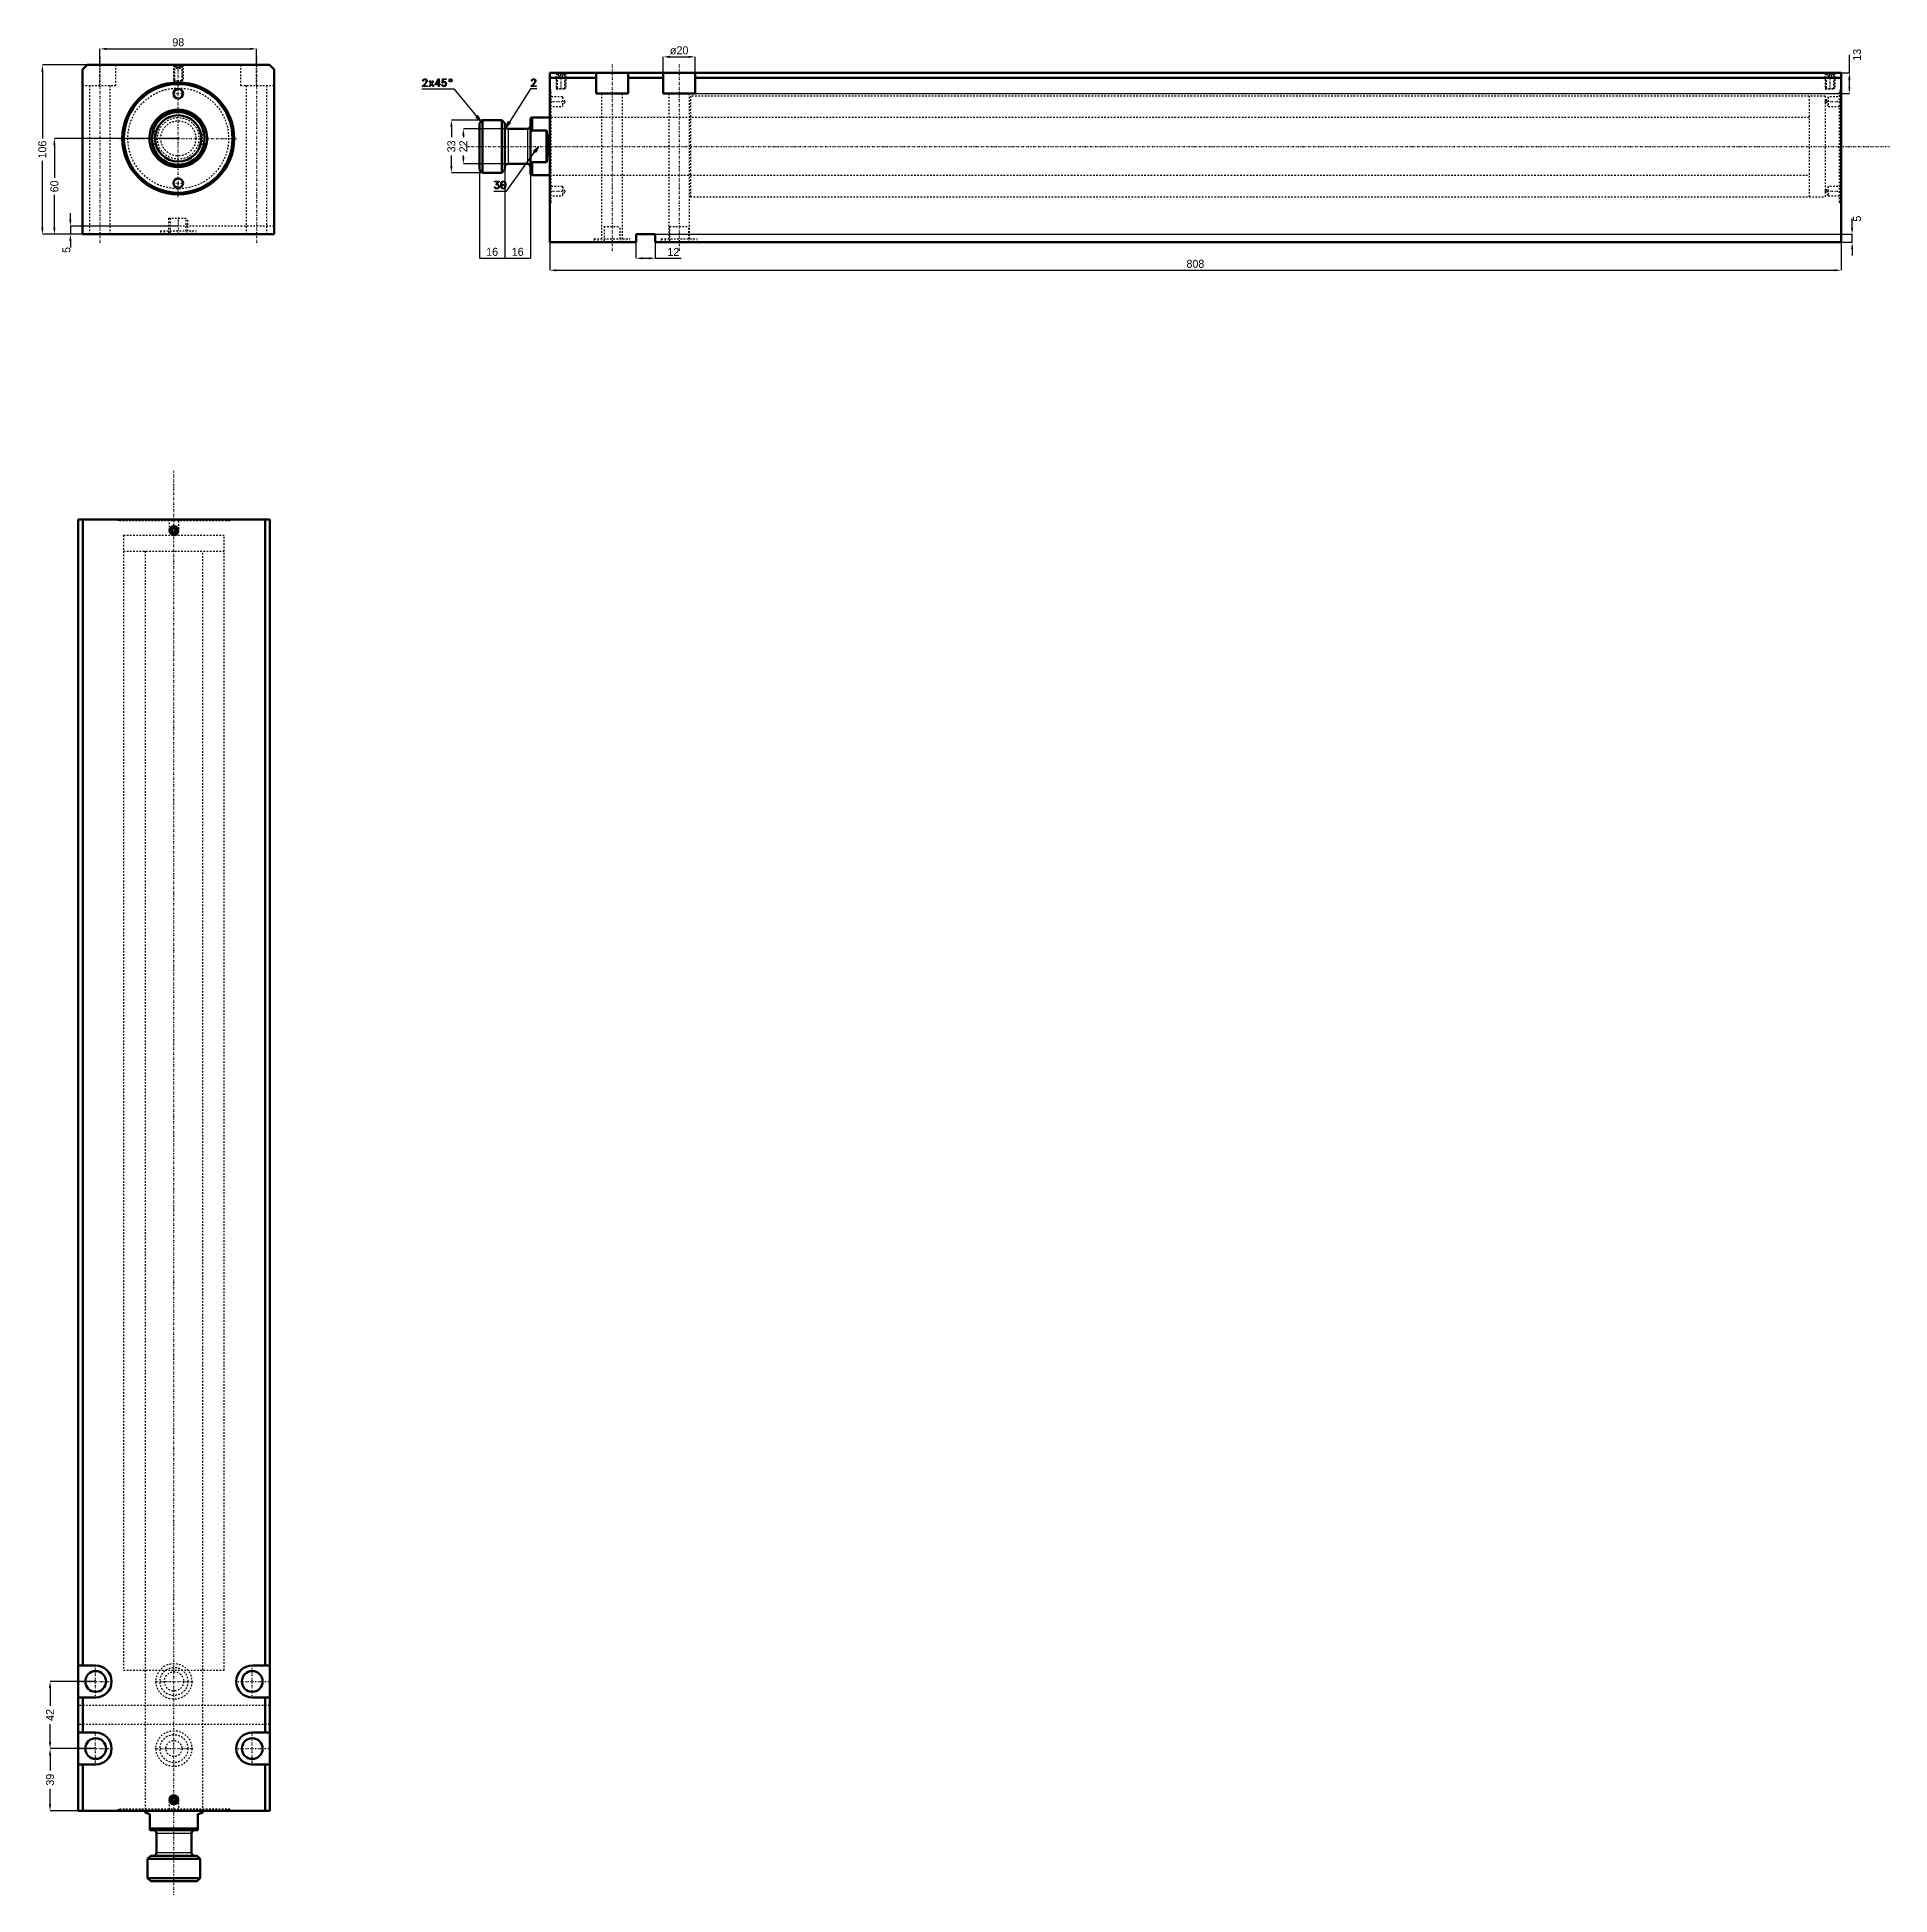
# Model space of a CAD drawing. Header units: millimetres. Extents: x -88 to 1071, y -1099 to 63.
import ezdxf

# ---------------------------------------------------------------- set-up
doc = ezdxf.new("R2010")
doc.units = ezdxf.units.MM
doc.linetypes.add('Center', pattern=[1.5, 0.45, -0.5, 0.05, -0.5])
doc.linetypes.add('Dashed', pattern=[2, 1, -1])
for name, color, linetype, lineweight in [('2d ConnectionPoints', 7, 'Continuous', 50), ('AM_0', 7, 'Continuous', 50), ('AM_4', 3, 'Continuous', 25), ('AM_5', 3, 'Continuous', 25), ('AM_7', 7, 'Center', 25), ('AM_9', 6, 'Dashed', 25)]:
    doc.layers.add(name, color=color, linetype=linetype, lineweight=lineweight)
doc.dimstyles.new('ISO-25', dxfattribs={"dimtxt": 2.5, "dimasz": 2.5, "dimexe": 1.25, "dimexo": 0.625, "dimtad": 1, "dimtxsty": 'Standard', "dimcen": 2.5, "dimadec": 0, "dimazin": 0, "dimtfac": 1, "dimtmove": 0, "dimatfit": 3, "dimfxl": 0, "dimarcsym": 0})

# ---------------------------------------------------------------- blocks, each defined once
blk = doc.blocks.new('1_JECX_MF_TLA_63_700_0_rod__0_in_JECX_MF_160_TLA_63_700_0__0')
at = {"layer": 'AM_0'}
for p, q in [((-15, 6.9), (-15, 9.9)), ((15, 9.9), (15, 6.9)), ((-15, -9.9), (-15, -6.9)), ((15, -6.9), (15, -9.9))]:
    blk.add_line(p, q, dxfattribs=at)
for points in [[(-15, 9.9), (-15.8, 8.6), (-16.5, 7.2), (-17.1, 5.7), (-17.5, 4.2), (-17.8, 2.7), (-18, 1.1), (-18, -0.5), (-17.9, -2), (-17.6, -3.6), (-17.3, -5.1), (-16.8, -6.6), (-16.1, -8), (-15.4, -9.4), (-15, -9.9)], [(15, -9.9), (15.8, -8.6), (16.5, -7.2), (17.1, -5.7), (17.5, -4.2), (17.8, -2.7), (18, -1.1), (18, 0.5), (17.9, 2), (17.6, 3.6), (17.3, 5.1), (16.8, 6.6), (16.1, 8), (15.4, 9.4), (15, 9.9)]]:
    blk.add_lwpolyline(points, dxfattribs=at)
for radius in [16.5, 14.5]:
    blk.add_circle((0, 0), radius, dxfattribs=at)
for radius, start, end in [(18, 33.5573, 146.4427), (17.5, 31.0027, 148.9973), (17.5, 211.0027, 328.9973), (18, 213.5573, 326.4427)]:
    blk.add_arc((0, 0), radius, start, end, dxfattribs=at)
at = {"layer": 'AM_9'}
for p, q in [((-15, 6.9), (-15, -6.9)), ((15, 6.9), (15, -6.9))]:
    blk.add_line(p, q, dxfattribs=at)
for radius in [13, 11]:
    blk.add_circle((0, 0), radius, dxfattribs=at)
blk = doc.blocks.new('2_JECX_MF_EXLA_63_700_0_body__0_in_JECX_MF_160_TLA_63_700_0__0')
at = {"layer": 'AM_0'}
for p, q in [((-57, 46), (-60, 43)), ((-60, 43), (-60, -60)), ((57, 46), (-57, 46)), ((60, 43), (57, 46)), ((60, -60), (60, 43)), ((-60, -60), (60, -60))]:
    blk.add_line(p, q, dxfattribs=at)
for centre, radius in [((0, 0), 35), ((0, 0), 34), ((0, 28), 3), ((0, -28), 3)]:
    blk.add_circle(centre, radius, dxfattribs=at)
at = {"layer": 'AM_5', "linetype": 'Dashed'}
for p, q in [((-3, 46), (-3, 36)), ((3, 46), (3, 36))]:
    blk.add_line(p, q, dxfattribs=at)
at = {"layer": 'AM_7'}
for p, q in [((-49, 51.3), (-49, -65.3)), ((0, -36.8), (0, 46.5)), ((49, 51.3), (49, -65.3)), ((-3.1, 28), (3.1, 28)), ((-36.8, 0), (36.8, 0)), ((-3.1, -28), (3.1, -28)), ((0, -49.5), (0, -60.5))]:
    blk.add_line(p, q, dxfattribs=at)
at = {"layer": 'AM_9'}
for p, q in [((-49, 33), (-49, 46)), ((-39, 33), (-39, 46)), ((-3, 46), (-2.7, 45.7)), ((-2.7, 36.3), (-3, 36)), ((-3, 36), (3, 36)), ((-2.7, 45.7), (-2.7, 36.3)), ((-2.7, 45.7), (2.7, 45.7)), ((-2.7, 36.3), (2.7, 36.3)), ((-1.9, 46), (-2.4, 45.5)), ((-2.4, 45.5), (2.4, 45.5)), ((-2.4, 45.5), (-2.4, 36)), ((-1.4, 44), (-1.4, 46)), ((-1.4, 44), (1.4, 44)), ((-0.7, 44), (-0.7, 46)), ((0.7, 44), (0.7, 46)), ((1.4, 44), (1.4, 46)), ((2.4, 45.5), (1.9, 46)), ((2.4, 36), (2.4, 45.5)), ((2.7, 45.7), (3, 46)), ((2.7, 36.3), (2.7, 45.7)), ((3, 36), (2.7, 36.3)), ((39, 46), (39, 33)), ((49, 33), (49, 46)), ((-60, 33), (-39, 33)), ((-55.5, 33), (-55.5, -60)), ((-42.5, -60), (-42.5, 33)), ((39, 33), (60, 33)), ((42.5, 33), (42.5, -60)), ((55.5, -60), (55.5, 33)), ((60, -55), (-60, -55)), ((-11.2, -57.9), (11.2, -57.9)), ((-11.2, -57.9), (-11.2, -60)), ((-8.8, -57.9), (-8.8, -60)), ((-6, -50), (6, -50)), ((-6, -50), (-6, -60)), ((-5, -50), (-5, -60)), ((5, -60), (5, -50)), ((6, -60), (6, -50)), ((8.8, -60), (8.8, -57.9)), ((11.2, -60), (11.2, -57.9))]:
    blk.add_line(p, q, dxfattribs=at)
blk.add_circle((0, 0), 31.5, dxfattribs=at)
blk = doc.blocks.new('*D3')
at = {"layer": 'AM_5', "color": 0, "lineweight": -2}
for p, q in [((-49, 46), (-49, 56)), ((-44.8, 56), (44.8, 56)), ((49, 46), (49, 56))]:
    blk.add_line(p, q, dxfattribs=at)
at = {"layer": 'AM_5', "color": 0}
for points in [[(-44.8, 56.7), (-44.8, 55.3), (-49, 56)], [(44.8, 55.3), (44.8, 56.7), (49, 56)]]:
    blk.add_solid(points, dxfattribs=at)
at = {"layer": 'Defpoints', "color": 0}
for p in [(49, 56), (-49, 46), (49, 46)]:
    blk.add_point(p, dxfattribs=at)
at = {"layer": 'AM_5', "color": 0, "insert": (0, 60.1), "char_height": 5, "attachment_point": 5}
blk.add_mtext('98', dxfattribs=at)
blk = doc.blocks.new('*D4')
at = {"layer": 'AM_5', "color": 0, "lineweight": -2}
for p, q in [((-57, 46), (-85, 46)), ((-85, 41.8), (-85, 0)), ((-85, -55.8), (-85, -14)), ((-60, -60), (-85, -60))]:
    blk.add_line(p, q, dxfattribs=at)
at = {"layer": 'AM_5', "color": 0}
for points in [[(-84.3, 41.8), (-85.7, 41.8), (-85, 46)], [(-85.7, -55.8), (-84.3, -55.8), (-85, -60)]]:
    blk.add_solid(points, dxfattribs=at)
at = {"layer": 'Defpoints', "color": 0}
for p in [(-57, 46), (-85, -60), (-60, -60)]:
    blk.add_point(p, dxfattribs=at)
at = {"layer": 'AM_5', "color": 0, "insert": (-85, -7), "char_height": 5, "attachment_point": 5, "rotation": 90}
blk.add_mtext('106', dxfattribs=at)
blk = doc.blocks.new('*D5')
at = {"layer": 'AM_5', "color": 0, "lineweight": -2}
for p, q in [((0, 0), (-77.5, 0)), ((-77.5, -4.2), (-77.5, -24.7)), ((-77.5, -55.8), (-77.5, -35.3)), ((-60, -60), (-77.5, -60))]:
    blk.add_line(p, q, dxfattribs=at)
at = {"layer": 'AM_5', "color": 0}
for points in [[(-76.8, -4.2), (-78.2, -4.2), (-77.5, 0)], [(-78.2, -55.8), (-76.8, -55.8), (-77.5, -60)]]:
    blk.add_solid(points, dxfattribs=at)
at = {"layer": 'Defpoints', "color": 0}
for p in [(0, 0), (-77.5, -60), (-60, -60)]:
    blk.add_point(p, dxfattribs=at)
at = {"layer": 'AM_5', "color": 0, "insert": (-77.5, -30), "char_height": 5, "attachment_point": 5, "rotation": 90}
blk.add_mtext('60', dxfattribs=at)
blk = doc.blocks.new('*D6')
at = {"layer": 'AM_5', "color": 0, "lineweight": -2}
for p, q in [((-67.5, -50.8), (-67.5, -46.7)), ((0, -55), (-67.5, -55)), ((-67.5, -55), (-67.5, -60)), ((-60, -60), (-67.5, -60)), ((-67.5, -64.2), (-67.5, -68.3))]:
    blk.add_line(p, q, dxfattribs=at)
at = {"layer": 'AM_5', "color": 0}
for points in [[(-68.2, -50.8), (-66.8, -50.8), (-67.5, -55)], [(-66.8, -64.2), (-68.2, -64.2), (-67.5, -60)]]:
    blk.add_solid(points, dxfattribs=at)
at = {"layer": 'Defpoints', "color": 0}
for p in [(0, -55), (-67.5, -60), (-60, -60)]:
    blk.add_point(p, dxfattribs=at)
at = {"layer": 'AM_5', "color": 0, "insert": (-70, -69.8), "char_height": 5, "attachment_point": 5, "rotation": 90}
blk.add_mtext('5', dxfattribs=at)
blk = doc.blocks.new('1_JECX_MF_TLA_63_700_0_rod__0_in_JECX_MF_160_TLA_63_700_0__2')
at = {"layer": 'AM_0'}
for p, q in [((-42, 16.5), (-44, 14.5)), ((-44, 14.5), (-44, -14.5)), ((-30, 16.5), (-42, 16.5)), ((-42, 16.5), (-42, -16.5)), ((-28, 14.5), (-30, 16.5)), ((-30, 16.5), (-30, -16.5)), ((-28, 14.5), (-28, -14.5)), ((-11, 18), (-12, 17.5)), ((-12, 17.5), (-12, -17.5)), ((0, 18), (-11, 18)), ((-11, 18), (-11, 9.9)), ((-14, 11), (-26, 11)), ((-11, 9.9), (-12, 9)), ((-2, 9.9), (-11, 9.9)), ((-2, 9.9), (-2, -9.9)), ((-26, -11), (-14, -11)), ((-12, -9), (-11, -9.9)), ((-11, -9.9), (-2, -9.9)), ((-11, -9.9), (-11, -18)), ((-44, -14.5), (-42, -16.5)), ((-42, -16.5), (-30, -16.5)), ((-30, -16.5), (-28, -14.5)), ((-12, -17.5), (-11, -18)), ((-11, -18), (0, -18))]:
    blk.add_line(p, q, dxfattribs=at)
blk.add_lwpolyline([(-2, -9.9), (-1.7, -8.6), (-1.5, -7.2), (-1.3, -5.7), (-1.2, -4.2), (-1.1, -2.7), (-1, -1.1), (-1, 0.5), (-1.1, 2), (-1.1, 3.6), (-1.3, 5.1), (-1.4, 6.6), (-1.6, 8), (-1.9, 9.4), (-2, 9.9)], dxfattribs=at)
for centre, start, end in [((-26, 13), 180, 270), ((-14, 13), 270, 0), ((-26, -13), 90, 180), ((-14, -13), 360, 90)]:
    blk.add_arc(centre, 2, start, end, dxfattribs=at)
at = {"layer": 'AM_4'}
for p, q in [((-26, 11), (-26, -11)), ((-14, 11), (-14, -11))]:
    blk.add_line(p, q, dxfattribs=at)
at = {"layer": 'AM_7'}
blk.add_line((-52.5, 0), (838.5, 0), dxfattribs=at)
at = {"layer": 'AM_9'}
for p, q in [((798, 31.5), (788, 31.5)), ((788, 31.5), (788, -31.5)), ((798, 31.5), (798, -31.5)), ((788, 18), (0, 18)), ((0, -18), (788, -18)), ((788, -31.5), (798, -31.5))]:
    blk.add_line(p, q, dxfattribs=at)
blk = doc.blocks.new('2_JECX_MF_EXLA_63_700_0_body__0_in_JECX_MF_160_TLA_63_700_0__2')
at = {"layer": 'AM_0'}
for p, q in [((0, -60), (0, 46)), ((808, 46), (0, 46)), ((29, 43), (0, 43)), ((29, 46), (29, 33)), ((49, 33), (49, 46)), ((71, 43), (49, 43)), ((71, 46), (71, 33)), ((91, 33), (91, 46)), ((808, 43), (91, 43)), ((808, -60), (808, 46)), ((29, 33), (49, 33)), ((71, 33), (91, 33)), ((54, -55), (54, -60)), ((66, -55), (54, -55)), ((66, -60), (66, -55)), ((54, -60), (0, -60)), ((808, -60), (66, -60))]:
    blk.add_line(p, q, dxfattribs=at)
at = {"layer": 'AM_5', "linetype": 'Dashed'}
for p, q in [((4, 46), (4, 36)), ((10, 46), (10, 36)), ((798, 46), (798, 36)), ((804, 46), (804, 36))]:
    blk.add_line(p, q, dxfattribs=at)
at = {"layer": 'AM_7'}
for p, q in [((7, 46.5), (7, 35.5)), ((39, 51.3), (39, -65.3)), ((81, 51.3), (81, -65.3)), ((801, 46.5), (801, 35.5)), ((-0.5, 28), (10.2, 28)), ((797.8, 28), (808.5, 28)), ((-0.5, -28), (10.2, -28)), ((797.8, -28), (808.5, -28))]:
    blk.add_line(p, q, dxfattribs=at)
at = {"layer": 'AM_9'}
for p, q in [((1, 35), (0, 35)), ((1, -35), (1, 35)), ((4, 46), (4.3, 45.7)), ((4.3, 36.3), (4, 36)), ((4, 36), (10, 36)), ((4.3, 45.7), (4.3, 36.3)), ((4.3, 45.7), (9.7, 45.7)), ((4.3, 36.3), (9.7, 36.3)), ((5.1, 46), (4.6, 45.5)), ((4.6, 45.5), (4.6, 36)), ((4.6, 45.5), (9.4, 45.5)), ((5.8, 44), (5.8, 46)), ((5.8, 44), (8.2, 44)), ((7, 44), (7, 46)), ((8.2, 44), (8.2, 46)), ((9.4, 45.5), (8.9, 46)), ((9.4, 36), (9.4, 45.5)), ((9.7, 45.7), (10, 46)), ((9.7, 36.3), (9.7, 45.7)), ((10, 36), (9.7, 36.3)), ((798, 46), (798.3, 45.7)), ((798.3, 36.3), (798, 36)), ((798, 36), (804, 36)), ((798.3, 45.7), (798.3, 36.3)), ((798.3, 45.7), (803.7, 45.7)), ((798.3, 36.3), (803.7, 36.3)), ((799.1, 46), (798.6, 45.5)), ((798.6, 45.5), (798.6, 36)), ((798.6, 45.5), (803.4, 45.5)), ((799.8, 44), (799.8, 46)), ((799.8, 44), (802.2, 44)), ((801, 44), (801, 46)), ((802.2, 44), (802.2, 46)), ((803.4, 45.5), (802.9, 46)), ((803.4, 36), (803.4, 45.5)), ((803.7, 45.7), (804, 46)), ((803.7, 36.3), (803.7, 45.7)), ((804, 36), (803.7, 36.3)), ((807, -35), (807, 35)), ((808, 35), (807, 35)), ((1, 34), (0, 34)), ((8, 31), (0, 31)), ((0, 25), (8, 25)), ((9.7, 28), (8, 31)), ((8, 31), (8, 25)), ((8, 25), (9.7, 28)), ((32.5, 33), (32.5, -60)), ((45.5, -60), (45.5, 33)), ((74.5, 33), (74.5, -60)), ((87.5, -60), (87.5, 33)), ((798, 31.5), (88, 31.5)), ((88, 31.5), (88, -31.5)), ((798, 31.5), (798, -31.5)), ((800, 31), (798.3, 28)), ((798.3, 28), (800, 25)), ((808, 31), (800, 31)), ((800, 31), (800, 25)), ((800, 25), (808, 25)), ((808, 34), (807, 34)), ((88, 18), (0, 18)), ((0, -18), (88, -18)), ((8, -25), (0, -25)), ((0, -31), (8, -31)), ((0, -34), (1, -34)), ((9.7, -28), (8, -25)), ((8, -25), (8, -31)), ((8, -31), (9.7, -28)), ((88, -31.5), (798, -31.5)), ((800, -25), (798.3, -28)), ((798.3, -28), (800, -31)), ((808, -25), (800, -25)), ((800, -25), (800, -31)), ((800, -31), (808, -31)), ((807, -34), (808, -34)), ((0, -35), (1, -35)), ((807, -35), (808, -35)), ((27.8, -57.9), (50.2, -57.9)), ((27.8, -57.9), (27.8, -60)), ((30.2, -57.9), (30.2, -60)), ((34, -50), (44, -50)), ((34, -50), (34, -60)), ((44, -60), (44, -50)), ((47.8, -60), (47.8, -57.9)), ((50.2, -60), (50.2, -57.9)), ((69.8, -57.9), (92.2, -57.9)), ((69.8, -57.9), (69.8, -60)), ((72.2, -57.9), (72.2, -60)), ((75, -50), (87, -50)), ((75, -50), (75, -60)), ((87, -60), (87, -50)), ((89.8, -60), (89.8, -57.9)), ((92.2, -60), (92.2, -57.9))]:
    blk.add_line(p, q, dxfattribs=at)
blk = doc.blocks.new('*D26')
at = {"layer": 'AM_5', "color": 0, "lineweight": -2}
for p, q in [((303.4, 41), (303.4, 51)), ((307.6, 51), (319.3, 51)), ((323.4, 41), (323.4, 51))]:
    blk.add_line(p, q, dxfattribs=at)
at = {"layer": 'AM_5', "color": 0}
for points in [[(307.6, 51.7), (307.6, 50.3), (303.4, 51)], [(319.3, 51.7), (319.3, 50.3), (323.4, 51)]]:
    blk.add_solid(points, dxfattribs=at)
at = {"layer": 'Defpoints', "color": 0}
for p in [(323.4, 51), (303.4, 41), (323.4, 41)]:
    blk.add_point(p, dxfattribs=at)
at = {"layer": 'AM_5', "color": 0, "insert": (313.4, 55), "char_height": 5, "attachment_point": 5}
blk.add_mtext('ø20', dxfattribs=at)
blk = doc.blocks.new('*D27')
at = {"layer": 'AM_5', "color": 0, "lineweight": -2}
for p, q in [((1045.6, 41), (1045.6, 52.3)), ((323.4, 41), (1045.6, 41)), ((1045.6, 32.2), (1045.6, 36.8)), ((323.4, 28), (1045.6, 28))]:
    blk.add_line(p, q, dxfattribs=at)
at = {"layer": 'AM_5', "color": 0}
for points in [[(1044.9, 36.8), (1046.3, 36.8), (1045.6, 41)], [(1044.9, 32.2), (1046.3, 32.2), (1045.6, 28)]]:
    blk.add_solid(points, dxfattribs=at)
at = {"layer": 'Defpoints', "color": 0}
for p in [(323.4, 41), (1045.6, 41), (323.4, 28)]:
    blk.add_point(p, dxfattribs=at)
at = {"layer": 'AM_5', "color": 0, "insert": (1050.4, 52.3), "char_height": 5, "attachment_point": 5, "rotation": 90}
blk.add_mtext('13', dxfattribs=at)
blk = doc.blocks.new('*D28')
at = {"layer": 'AM_5', "color": 0, "lineweight": -2}
for p, q in [((232.4, -65), (232.4, -82.5)), ((1040.4, -65), (1040.4, -82.5)), ((236.6, -82.5), (1036.3, -82.5))]:
    blk.add_line(p, q, dxfattribs=at)
at = {"layer": 'AM_5', "color": 0}
for points in [[(236.6, -81.8), (236.6, -83.2), (232.4, -82.5)], [(1036.3, -81.8), (1036.3, -83.2), (1040.4, -82.5)]]:
    blk.add_solid(points, dxfattribs=at)
at = {"layer": 'Defpoints', "color": 0}
for p in [(232.4, -65), (1040.4, -65), (1040.4, -82.5)]:
    blk.add_point(p, dxfattribs=at)
at = {"layer": 'AM_5', "color": 0, "insert": (636.4, -78.5), "char_height": 5, "attachment_point": 5}
blk.add_mtext('808', dxfattribs=at)
blk = doc.blocks.new('*D29')
at = {"layer": 'AM_5', "color": 0, "lineweight": -2}
for p, q in [((204.4, -19.5), (204.4, -75)), ((220.4, -18), (220.4, -75)), ((204.4, -75), (220.4, -75))]:
    blk.add_line(p, q, dxfattribs=at)
at = {"layer": 'Defpoints', "color": 0}
for p in [(204.4, -19.5), (220.4, -18), (220.4, -75)]:
    blk.add_point(p, dxfattribs=at)
at = {"layer": 'AM_5', "color": 0, "insert": (212.4, -71), "char_height": 5, "attachment_point": 5}
blk.add_mtext('16', dxfattribs=at)
blk = doc.blocks.new('*D30')
at = {"layer": 'AM_5', "color": 0, "lineweight": -2}
for p, q in [((188.4, -19.5), (188.4, -75)), ((204.4, -19.5), (204.4, -75)), ((188.4, -75), (204.4, -75))]:
    blk.add_line(p, q, dxfattribs=at)
at = {"layer": 'Defpoints', "color": 0}
for p in [(188.4, -19.5), (204.4, -19.5), (204.4, -75)]:
    blk.add_point(p, dxfattribs=at)
at = {"layer": 'AM_5', "color": 0, "insert": (196.4, -71), "char_height": 5, "attachment_point": 5}
blk.add_mtext('16', dxfattribs=at)
blk = doc.blocks.new('*D31')
at = {"layer": 'AM_5', "color": 0, "lineweight": -2}
for p, q in [((190.4, 11.5), (170.9, 11.5)), ((170.9, 7.3), (170.9, 0.7)), ((170.9, -17.3), (170.9, -10.7)), ((190.4, -21.5), (170.9, -21.5))]:
    blk.add_line(p, q, dxfattribs=at)
at = {"layer": 'AM_5', "color": 0}
for points in [[(170.2, 7.3), (171.6, 7.3), (170.9, 11.5)], [(170.2, -17.3), (171.6, -17.3), (170.9, -21.5)]]:
    blk.add_solid(points, dxfattribs=at)
at = {"layer": 'Defpoints', "color": 0}
for p in [(170.9, 11.5), (190.4, 11.5), (190.4, -21.5)]:
    blk.add_point(p, dxfattribs=at)
at = {"layer": 'AM_5', "color": 0, "insert": (170.9, -5), "char_height": 5, "attachment_point": 5, "rotation": 90}
blk.add_mtext('33', dxfattribs=at)
blk = doc.blocks.new('*D32')
at = {"layer": 'AM_5', "color": 0, "lineweight": -2}
for p, q in [((206.4, 6), (178.4, 6)), ((178.4, 1.8), (178.4, 0.7)), ((178.4, -11.8), (178.4, -10.7)), ((206.4, -16), (178.4, -16))]:
    blk.add_line(p, q, dxfattribs=at)
at = {"layer": 'AM_5', "color": 0}
for points in [[(177.7, 1.8), (179.1, 1.8), (178.4, 6)], [(177.7, -11.8), (179.1, -11.8), (178.4, -16)]]:
    blk.add_solid(points, dxfattribs=at)
at = {"layer": 'Defpoints', "color": 0}
for p in [(178.4, 6), (206.4, 6), (206.4, -16)]:
    blk.add_point(p, dxfattribs=at)
at = {"layer": 'AM_5', "color": 0, "insert": (178.4, -5), "char_height": 5, "attachment_point": 5, "rotation": 90}
blk.add_mtext('22', dxfattribs=at)
blk = doc.blocks.new('*D33')
at = {"layer": 'AM_5', "color": 0, "lineweight": -2}
for p, q in [((286.4, -60), (286.4, -75)), ((298.4, -65), (298.4, -75)), ((290.6, -75), (294.3, -75)), ((298.4, -75), (314.6, -75))]:
    blk.add_line(p, q, dxfattribs=at)
at = {"layer": 'AM_5', "color": 0}
for points in [[(290.6, -74.3), (290.6, -75.7), (286.4, -75)], [(294.3, -74.3), (294.3, -75.7), (298.4, -75)]]:
    blk.add_solid(points, dxfattribs=at)
at = {"layer": 'Defpoints', "color": 0}
for p in [(286.4, -60), (298.4, -65), (298.4, -75)]:
    blk.add_point(p, dxfattribs=at)
at = {"layer": 'AM_5', "color": 0, "insert": (309.8, -71), "char_height": 5, "attachment_point": 5}
blk.add_mtext('12', dxfattribs=at)
blk = doc.blocks.new('*D34')
at = {"layer": 'AM_5', "color": 0, "lineweight": -2}
for p, q in [((1047.3, -55.8), (1047.3, -50.2)), ((286.4, -60), (1047.3, -60)), ((298.4, -65), (1047.3, -65)), ((1047.3, -65), (1047.3, -60)), ((1047.3, -69.2), (1047.3, -73.3))]:
    blk.add_line(p, q, dxfattribs=at)
at = {"layer": 'AM_5', "color": 0}
for points in [[(1046.6, -55.8), (1048, -55.8), (1047.3, -60)], [(1046.6, -69.2), (1048, -69.2), (1047.3, -65)]]:
    blk.add_solid(points, dxfattribs=at)
at = {"layer": 'Defpoints', "color": 0}
for p in [(286.4, -60), (298.4, -65), (1047.3, -65)]:
    blk.add_point(p, dxfattribs=at)
at = {"layer": 'AM_5', "color": 0, "insert": (1050.4, -50.2), "char_height": 5, "attachment_point": 5, "rotation": 90}
blk.add_mtext('5', dxfattribs=at)
blk = doc.blocks.new('1_JECX_MF_TLA_63_700_0_rod__0_in_JECX_MF_160_TLA_63_700_0__4')
at = {"layer": 'AM_0'}
for p, q in [((-18, 0), (-18, -1)), ((18, -1), (18, 0)), ((-15, -2), (-18, -1)), ((-15, -12), (-15, -2)), ((-15, -11), (15, -11)), ((18, -1), (15, -2)), ((15, -2), (15, -12)), ((-15, -12), (15, -12)), ((-11, -14), (-11, -26)), ((11, -26), (11, -14)), ((-14.5, -28), (-16.5, -30)), ((-16.5, -30), (16.5, -30)), ((-16.5, -30), (-16.5, -42)), ((-14.5, -28), (14.5, -28)), ((16.5, -30), (14.5, -28)), ((16.5, -42), (16.5, -30)), ((-16.5, -42), (-14.5, -44)), ((-16.5, -42), (16.5, -42)), ((-14.5, -44), (14.5, -44)), ((14.5, -44), (16.5, -42))]:
    blk.add_line(p, q, dxfattribs=at)
for centre, start, end in [((-13, -14), 360, 90), ((13, -14), 90, 180), ((-13, -26), 270, 0), ((13, -26), 180, 270)]:
    blk.add_arc(centre, 2, start, end, dxfattribs=at)
at = {"layer": 'AM_4'}
for p, q in [((-11, -14), (11, -14)), ((-11, -26), (11, -26))]:
    blk.add_line(p, q, dxfattribs=at)
at = {"layer": 'AM_7'}
blk.add_line((0, -52.5), (0, 838.5), dxfattribs=at)
at = {"layer": 'AM_9'}
for p, q in [((-31.5, 798), (31.5, 798)), ((-31.5, 798), (-31.5, 788)), ((31.5, 788), (31.5, 798)), ((-31.5, 788), (31.5, 788)), ((-18, 788), (-18, 0)), ((18, 0), (18, 788))]:
    blk.add_line(p, q, dxfattribs=at)
blk = doc.blocks.new('2_JECX_MF_EXLA_63_700_0_body__0_in_JECX_MF_160_TLA_63_700_0__4')
at = {"layer": 'AM_0'}
for p, q in [((60, 808), (-60, 808)), ((-60, 808), (-60, 0)), ((-57, 808), (-57, 91)), ((-0.7, 802.2), (-1.4, 801)), ((0.7, 802.2), (-0.7, 802.2)), ((1.4, 801), (0.7, 802.2)), ((57, 808), (57, 91)), ((60, 808), (60, 0)), ((-1.4, 801), (-0.7, 799.8)), ((-0.7, 799.8), (0.7, 799.8)), ((0.7, 799.8), (1.4, 801)), ((-49, 91), (-60, 91)), ((60, 91), (49, 91)), ((-60, 71), (-49, 71)), ((-57, 71), (-57, 49)), ((49, 71), (60, 71)), ((57, 71), (57, 49)), ((-49, 49), (-60, 49)), ((60, 49), (49, 49)), ((-60, 29), (-49, 29)), ((-57, 29), (-57, 0)), ((49, 29), (60, 29)), ((57, 29), (57, 0)), ((60, 0), (-60, 0)), ((-0.7, 8.3), (-1.4, 7)), ((-1.4, 7), (-0.7, 5.8)), ((0.7, 8.3), (-0.7, 8.3)), ((-0.7, 5.8), (0.7, 5.8)), ((1.4, 7), (0.7, 8.3)), ((0.7, 5.8), (1.4, 7))]:
    blk.add_line(p, q, dxfattribs=at)
for centre, radius in [((0, 801), 2.73), ((0, 801), 2.4), ((0, 801), 1.9), ((-49, 81), 6.5), ((49, 81), 6.5), ((-49, 39), 6.5), ((49, 39), 6.5), ((0, 7), 2.73), ((0, 7), 2.4), ((0, 7), 1.9)]:
    blk.add_circle(centre, radius, dxfattribs=at)
for centre, start, end in [((-49, 81), 270, 90), ((49, 81), 90, 270), ((-49, 39), 270, 90), ((49, 39), 90, 270)]:
    blk.add_arc(centre, 10, start, end, dxfattribs=at)
at = {"layer": 'AM_5'}
for centre in [(0, 801), (0, 7)]:
    blk.add_arc(centre, 3, 75, 15, dxfattribs=at)
at = {"layer": 'AM_7'}
for p, q in [((-3.2, 801), (3.1, 801)), ((-49, 70.5), (-49, 91.5)), ((49, 70.5), (49, 91.5)), ((-59.5, 81), (-38.5, 81)), ((-11.8, 81), (11.8, 81)), ((38.5, 81), (59.5, 81)), ((-49, 28.5), (-49, 49.5)), ((49, 28.5), (49, 49.5)), ((-59.5, 39), (-38.5, 39)), ((-11.8, 39), (11.8, 39)), ((38.5, 39), (59.5, 39)), ((-3.2, 7), (3.1, 7))]:
    blk.add_line(p, q, dxfattribs=at)
at = {"layer": 'AM_9'}
for p, q in [((-35, 808), (-35, 807)), ((35, 807), (-35, 807)), ((-34, 808), (-34, 807)), ((-3, 808), (-3, 800)), ((3, 800), (3, 808)), ((34, 807), (34, 808)), ((35, 807), (35, 808)), ((-31.5, 798), (31.5, 798)), ((-31.5, 798), (-31.5, 88)), ((-3, 800), (3, 800)), ((-3, 800), (0, 798.3)), ((0, 798.3), (3, 800)), ((31.5, 88), (31.5, 798)), ((-31.5, 88), (31.5, 88)), ((-18, 88), (-18, 0)), ((18, 0), (18, 88)), ((60, 66), (-60, 66)), ((60, 54), (-60, 54)), ((35, 1), (-35, 1)), ((-35, 1), (-35, 0)), ((-34, 1), (-34, 0)), ((0, 9.7), (-3, 8)), ((-3, 8), (3, 8)), ((-3, 8), (-3, 0)), ((3, 8), (0, 9.7)), ((3, 0), (3, 8)), ((34, 0), (34, 1)), ((35, 0), (35, 1))]:
    blk.add_line(p, q, dxfattribs=at)
for centre, radius in [((0, 81), 11.2), ((0, 81), 8.75), ((0, 81), 6), ((0, 39), 11.2), ((0, 39), 8.75), ((0, 39), 5)]:
    blk.add_circle(centre, radius, dxfattribs=at)
blk = doc.blocks.new('*D38')
at = {"layer": 'AM_5', "color": 0, "lineweight": -2}
for p, q in [((-51.7, -965.3), (-80.2, -965.3)), ((-80.2, -969.5), (-80.2, -980.6)), ((-80.2, -1003.1), (-80.2, -992)), ((-51.7, -1007.3), (-80.2, -1007.3))]:
    blk.add_line(p, q, dxfattribs=at)
at = {"layer": 'AM_5', "color": 0}
for points in [[(-80.9, -969.5), (-79.5, -969.5), (-80.2, -965.3)], [(-80.9, -1003.1), (-79.5, -1003.1), (-80.2, -1007.3)]]:
    blk.add_solid(points, dxfattribs=at)
at = {"layer": 'Defpoints', "color": 0}
for p in [(-80.2, -965.3), (-51.7, -965.3), (-51.7, -1007.3)]:
    blk.add_point(p, dxfattribs=at)
at = {"layer": 'AM_5', "color": 0, "insert": (-80.2, -986.3), "char_height": 5, "attachment_point": 5, "rotation": 90}
blk.add_mtext('42', dxfattribs=at)
blk = doc.blocks.new('*D39')
at = {"layer": 'AM_5', "color": 0, "lineweight": -2}
for p, q in [((-51.7, -1007.3), (-80.2, -1007.3)), ((-80.2, -1011.5), (-80.2, -1021.1)), ((-80.2, -1042.1), (-80.2, -1032.5)), ((-62.7, -1046.3), (-80.2, -1046.3))]:
    blk.add_line(p, q, dxfattribs=at)
at = {"layer": 'AM_5', "color": 0}
for points in [[(-80.9, -1011.5), (-79.5, -1011.5), (-80.2, -1007.3)], [(-80.9, -1042.1), (-79.5, -1042.1), (-80.2, -1046.3)]]:
    blk.add_solid(points, dxfattribs=at)
at = {"layer": 'Defpoints', "color": 0}
for p in [(-51.7, -1007.3), (-80.2, -1046.3), (-62.7, -1046.3)]:
    blk.add_point(p, dxfattribs=at)
at = {"layer": 'AM_5', "color": 0, "insert": (-80.2, -1026.8), "char_height": 5, "attachment_point": 5, "rotation": 90}
blk.add_mtext('39', dxfattribs=at)

msp = doc.modelspace()

# ---------------------------------------------------------------- linework, layer by layer
at = {"layer": '2d ConnectionPoints'}
for p in [(0, 0), (232.427, -5.015), (-2.689, -1046.314)]:
    msp.add_point(p, dxfattribs=at)
at = {"layer": 'AM_5'}
for p, q in [((152.427, 30.985), (172.427, 30.985)), ((172.427, 30.985), (189.427, 10.485)), ((220.427, 30.985), (205.013, 6.571)), ((224.427, 30.985), (220.427, 30.985)), ((205.427, -33.015), (225.427, -5.015)), ((197.427, -33.015), (205.427, -33.015))]:
    msp.add_line(p, q, dxfattribs=at)
for points in [[(153.074, 33.096), (153.074, 33.096), (153.288, 33.291), (153.593, 33.577), (153.593, 33.577), (153.878, 33.854), (154.058, 34.033), (154.058, 34.033), (154.231, 34.214), (154.478, 34.499), (154.478, 34.499), (154.71, 34.798), (154.858, 35.007), (154.858, 35.007), (154.988, 35.214), (155.128, 35.51), (155.128, 35.51), (155.204, 35.788), (155.219, 35.962), (155.219, 35.962), (155.214, 36.06), (155.191, 36.199), (155.191, 36.199), (155.148, 36.327), (155.108, 36.407), (155.108, 36.407), (155.06, 36.482), (154.977, 36.581), (154.977, 36.581), (154.878, 36.663), (154.804, 36.71), (154.804, 36.71), (154.725, 36.748), (154.599, 36.79), (154.599, 36.79), (154.465, 36.813), (154.37, 36.817), (154.37, 36.817), (154.266, 36.813), (154.118, 36.789), (154.118, 36.789), (153.981, 36.746), (153.896, 36.706), (153.896, 36.706), (153.816, 36.658), (153.711, 36.571), (153.711, 36.571), (153.621, 36.466), (153.571, 36.386), (153.571, 36.386), (153.529, 36.299), (153.483, 36.158), (153.483, 36.158), (153.458, 36.002), (153.454, 35.891), (152.966, 35.891), (152.966, 35.891), (152.974, 36.058), (153.013, 36.29), (153.013, 36.29), (153.087, 36.5), (153.155, 36.628), (153.155, 36.628), (153.235, 36.746), (153.376, 36.9), (153.376, 36.9), (153.541, 37.027), (153.663, 37.096), (153.663, 37.096), (153.794, 37.154), (154, 37.216), (154, 37.216), (154.218, 37.249), (154.37, 37.256), (154.37, 37.256), (154.513, 37.25), (154.719, 37.218), (154.719, 37.218), (154.916, 37.16), (155.043, 37.106), (155.043, 37.106), (155.163, 37.041), (155.324, 36.922), (155.324, 36.922), (155.462, 36.778), (155.542, 36.667), (155.542, 36.667), (155.609, 36.548), (155.682, 36.352), (155.682, 36.352), (155.721, 36.138), (155.729, 35.985), (155.729, 35.985), (155.718, 35.812), (155.66, 35.545), (155.66, 35.545), (155.552, 35.272), (155.453, 35.085), (155.453, 35.085), (155.338, 34.899), (155.153, 34.63), (155.153, 34.63), (154.951, 34.373), (154.807, 34.209), (154.807, 34.209), (154.652, 34.042), (154.393, 33.771), (154.393, 33.771), (154.1, 33.475), (153.886, 33.265), (153.542, 32.927), (155.869, 32.923), (155.869, 32.485), (152.901, 32.485), (152.901, 32.94), (153.074, 33.096)], [(158.097, 34.269), (156.999, 36.06), (157.568, 36.06), (158.387, 34.704), (159.248, 36.06), (159.765, 36.06), (158.679, 34.311), (159.817, 32.485), (159.241, 32.485), (158.377, 33.889), (157.464, 32.485), (156.937, 32.485), (158.097, 34.269)], [(162.851, 33.525), (160.745, 33.525), (160.745, 33.947), (162.663, 37.197), (163.306, 37.197), (163.306, 33.963), (164.008, 33.963), (164.008, 33.525), (163.306, 33.525), (163.306, 32.485), (162.851, 32.485), (162.851, 33.525)], [(162.858, 33.963), (162.858, 36.651), (161.304, 33.963), (162.858, 33.963)], [(166.309, 32.426), (166.309, 32.426), (166.162, 32.431), (165.953, 32.458), (165.953, 32.458), (165.756, 32.506), (165.633, 32.551), (165.633, 32.551), (165.516, 32.607), (165.361, 32.711), (165.361, 32.711), (165.227, 32.84), (165.15, 32.94), (165.15, 32.94), (165.085, 33.051), (165.015, 33.237), (165.015, 33.237), (164.977, 33.448), (164.97, 33.603), (165.477, 33.603), (165.477, 33.603), (165.486, 33.457), (165.535, 33.266), (165.535, 33.266), (165.627, 33.11), (165.712, 33.024), (165.712, 33.024), (165.812, 32.954), (165.984, 32.878), (165.984, 32.878), (166.182, 32.837), (166.328, 32.829), (166.328, 32.829), (166.454, 32.836), (166.625, 32.872), (166.625, 32.872), (166.777, 32.939), (166.868, 33.001), (166.868, 33.001), (166.949, 33.075), (167.054, 33.201), (167.054, 33.201), (167.138, 33.346), (167.183, 33.453), (167.183, 33.453), (167.219, 33.567), (167.258, 33.746), (167.258, 33.746), (167.279, 33.934), (167.284, 34.064), (167.284, 34.064), (167.28, 34.184), (167.259, 34.357), (167.259, 34.357), (167.221, 34.524), (167.186, 34.631), (167.186, 34.631), (167.143, 34.733), (167.063, 34.871), (167.063, 34.871), (166.966, 34.99), (166.89, 35.059), (166.89, 35.059), (166.807, 35.117), (166.668, 35.181), (166.668, 35.181), (166.513, 35.215), (166.4, 35.221), (166.4, 35.221), (166.279, 35.213), (166.109, 35.172), (166.109, 35.172), (165.951, 35.094), (165.854, 35.023), (165.854, 35.023), (165.765, 34.938), (165.655, 34.788), (165.655, 34.788), (165.574, 34.612), (165.535, 34.48), (165.041, 34.48), (165.379, 37.21), (167.674, 37.21), (167.674, 36.788), (165.841, 36.788), (165.633, 35.224), (165.633, 35.224), (165.701, 35.309), (165.809, 35.418), (165.809, 35.418), (165.922, 35.508), (166, 35.558), (166, 35.558), (166.082, 35.598), (166.215, 35.642), (166.215, 35.642), (166.361, 35.665), (166.465, 35.67), (166.465, 35.67), (166.624, 35.661), (166.846, 35.616), (166.846, 35.616), (167.049, 35.532), (167.173, 35.455), (167.173, 35.455), (167.287, 35.363), (167.436, 35.202), (167.436, 35.202), (167.56, 35.013), (167.628, 34.872), (167.628, 34.872), (167.684, 34.721), (167.745, 34.482), (167.745, 34.482), (167.778, 34.229), (167.784, 34.051), (167.784, 34.051), (167.777, 33.865), (167.738, 33.601), (167.738, 33.601), (167.665, 33.357), (167.599, 33.205), (167.599, 33.205), (167.519, 33.064), (167.376, 32.877), (167.376, 32.877), (167.207, 32.719), (167.079, 32.631), (167.079, 32.631), (166.941, 32.557), (166.719, 32.477), (166.719, 32.477), (166.479, 32.434), (166.309, 32.426)], [(170.383, 35.28), (170.383, 35.28), (170.281, 35.285), (170.133, 35.313), (170.133, 35.313), (169.992, 35.366), (169.902, 35.415), (169.902, 35.415), (169.818, 35.472), (169.704, 35.573), (169.704, 35.573), (169.607, 35.692), (169.551, 35.78), (169.551, 35.78), (169.504, 35.874), (169.454, 36.021), (169.454, 36.021), (169.426, 36.174), (169.421, 36.281), (169.421, 36.281), (169.426, 36.387), (169.454, 36.541), (169.454, 36.541), (169.504, 36.687), (169.551, 36.781), (169.551, 36.781), (169.607, 36.87), (169.704, 36.988), (169.704, 36.988), (169.818, 37.089), (169.902, 37.147), (169.902, 37.147), (169.992, 37.195), (170.133, 37.248), (170.133, 37.248), (170.281, 37.276), (170.383, 37.282), (170.383, 37.282), (170.486, 37.276), (170.633, 37.248), (170.633, 37.248), (170.773, 37.195), (170.863, 37.147), (170.863, 37.147), (170.947, 37.089), (171.059, 36.988), (171.059, 36.988), (171.155, 36.871), (171.21, 36.783), (171.21, 36.783), (171.257, 36.689), (171.307, 36.543), (171.307, 36.543), (171.334, 36.388), (171.339, 36.281), (171.339, 36.281), (171.334, 36.173), (171.307, 36.019), (171.307, 36.019), (171.257, 35.872), (171.21, 35.779), (171.21, 35.779), (171.155, 35.691), (171.059, 35.573), (171.059, 35.573), (170.947, 35.472), (170.863, 35.415), (170.863, 35.415), (170.773, 35.366), (170.633, 35.313), (170.633, 35.313), (170.486, 35.285), (170.383, 35.28)], [(170.383, 35.676), (170.383, 35.676), (170.445, 35.679), (170.534, 35.697), (170.534, 35.697), (170.618, 35.728), (170.673, 35.757), (170.673, 35.757), (170.724, 35.792), (170.792, 35.853), (170.792, 35.853), (170.85, 35.925), (170.884, 35.978), (170.884, 35.978), (170.912, 36.035), (170.942, 36.124), (170.942, 36.124), (170.959, 36.217), (170.962, 36.281), (170.962, 36.281), (170.959, 36.345), (170.942, 36.438), (170.942, 36.438), (170.912, 36.526), (170.884, 36.583), (170.884, 36.583), (170.85, 36.637), (170.792, 36.708), (170.792, 36.708), (170.724, 36.769), (170.673, 36.804), (170.673, 36.804), (170.618, 36.833), (170.534, 36.865), (170.534, 36.865), (170.445, 36.882), (170.383, 36.885), (170.383, 36.885), (170.322, 36.882), (170.233, 36.865), (170.233, 36.865), (170.147, 36.833), (170.092, 36.804), (170.092, 36.804), (170.041, 36.769), (169.971, 36.708), (169.971, 36.708), (169.912, 36.637), (169.878, 36.583), (169.878, 36.583), (169.849, 36.526), (169.818, 36.438), (169.818, 36.438), (169.801, 36.345), (169.798, 36.281), (169.798, 36.281), (169.801, 36.217), (169.818, 36.124), (169.818, 36.124), (169.849, 36.035), (169.878, 35.978), (169.878, 35.978), (169.912, 35.925), (169.971, 35.853), (169.971, 35.853), (170.041, 35.792), (170.092, 35.757), (170.092, 35.757), (170.147, 35.728), (170.233, 35.697), (170.233, 35.697), (170.322, 35.679), (170.383, 35.676)], [(221.074, 33.096), (221.074, 33.096), (221.288, 33.291), (221.593, 33.577), (221.593, 33.577), (221.878, 33.854), (222.058, 34.033), (222.058, 34.033), (222.231, 34.214), (222.478, 34.499), (222.478, 34.499), (222.71, 34.798), (222.858, 35.007), (222.858, 35.007), (222.988, 35.214), (223.128, 35.51), (223.128, 35.51), (223.204, 35.788), (223.219, 35.962), (223.219, 35.962), (223.214, 36.06), (223.191, 36.199), (223.191, 36.199), (223.148, 36.327), (223.108, 36.407), (223.108, 36.407), (223.06, 36.482), (222.977, 36.581), (222.977, 36.581), (222.878, 36.663), (222.804, 36.71), (222.804, 36.71), (222.725, 36.748), (222.599, 36.79), (222.599, 36.79), (222.465, 36.813), (222.37, 36.817), (222.37, 36.817), (222.266, 36.813), (222.118, 36.789), (222.118, 36.789), (221.981, 36.746), (221.896, 36.706), (221.896, 36.706), (221.816, 36.658), (221.711, 36.571), (221.711, 36.571), (221.621, 36.466), (221.571, 36.386), (221.571, 36.386), (221.529, 36.299), (221.483, 36.158), (221.483, 36.158), (221.458, 36.002), (221.454, 35.891), (220.966, 35.891), (220.966, 35.891), (220.974, 36.058), (221.013, 36.29), (221.013, 36.29), (221.087, 36.5), (221.155, 36.628), (221.155, 36.628), (221.235, 36.746), (221.376, 36.9), (221.376, 36.9), (221.541, 37.027), (221.663, 37.096), (221.663, 37.096), (221.794, 37.154), (222, 37.216), (222, 37.216), (222.218, 37.249), (222.37, 37.256), (222.37, 37.256), (222.513, 37.25), (222.719, 37.218), (222.719, 37.218), (222.916, 37.16), (223.043, 37.106), (223.043, 37.106), (223.163, 37.041), (223.324, 36.922), (223.324, 36.922), (223.462, 36.778), (223.542, 36.667), (223.542, 36.667), (223.609, 36.548), (223.682, 36.352), (223.682, 36.352), (223.721, 36.138), (223.729, 35.985), (223.729, 35.985), (223.718, 35.812), (223.66, 35.545), (223.66, 35.545), (223.552, 35.272), (223.453, 35.085), (223.453, 35.085), (223.338, 34.899), (223.153, 34.63), (223.153, 34.63), (222.951, 34.373), (222.807, 34.209), (222.807, 34.209), (222.652, 34.042), (222.393, 33.771), (222.393, 33.771), (222.1, 33.475), (221.886, 33.265), (221.542, 32.927), (223.869, 32.923), (223.869, 32.485), (220.901, 32.485), (220.901, 32.94), (221.074, 33.096)], [(189.427, 10.485), (186.126, 13.16), (187.408, 14.224), (189.427, 10.485)], [(205.013, 6.571), (206.532, 10.539), (207.942, 9.649), (205.013, 6.571)], [(225.427, -5.015), (223.683, -8.89), (222.327, -7.921), (225.427, -5.015)], [(198.36, -30.209), (198.36, -30.209), (198.365, -30.319), (198.394, -30.474), (198.394, -30.474), (198.448, -30.615), (198.498, -30.703), (198.498, -30.703), (198.557, -30.783), (198.659, -30.89), (198.659, -30.89), (198.778, -30.978), (198.867, -31.028), (198.867, -31.028), (198.96, -31.069), (199.105, -31.113), (199.105, -31.113), (199.257, -31.137), (199.361, -31.142), (199.361, -31.142), (199.471, -31.137), (199.631, -31.113), (199.631, -31.113), (199.785, -31.068), (199.884, -31.026), (199.884, -31.026), (199.977, -30.976), (200.103, -30.886), (200.103, -30.886), (200.211, -30.779), (200.274, -30.698), (200.274, -30.698), (200.326, -30.61), (200.383, -30.469), (200.383, -30.469), (200.414, -30.317), (200.42, -30.209), (200.42, -30.209), (200.412, -30.055), (200.369, -29.843), (200.369, -29.843), (200.289, -29.652), (200.215, -29.538), (200.215, -29.538), (200.127, -29.433), (199.973, -29.297), (199.973, -29.297), (199.791, -29.186), (199.655, -29.125), (199.655, -29.125), (199.508, -29.075), (199.275, -29.021), (199.275, -29.021), (199.024, -28.992), (198.847, -28.987), (198.847, -28.532), (200.167, -27.238), (197.963, -27.238), (197.963, -26.803), (200.784, -26.803), (200.784, -27.258), (199.435, -28.59), (199.435, -28.59), (199.73, -28.658), (200.104, -28.805), (200.104, -28.805), (200.399, -29.006), (200.552, -29.17), (200.552, -29.17), (200.673, -29.353), (200.804, -29.65), (200.804, -29.65), (200.875, -29.976), (200.888, -30.209), (200.888, -30.209), (200.879, -30.377), (200.831, -30.611), (200.831, -30.611), (200.742, -30.824), (200.661, -30.955), (200.661, -30.955), (200.564, -31.074), (200.4, -31.23), (200.4, -31.23), (200.212, -31.358), (200.074, -31.428), (200.074, -31.428), (199.929, -31.485), (199.706, -31.547), (199.706, -31.547), (199.477, -31.58), (199.322, -31.587), (199.322, -31.587), (199.17, -31.58), (198.951, -31.547), (198.951, -31.547), (198.74, -31.486), (198.605, -31.429), (198.605, -31.429), (198.477, -31.36), (198.304, -31.233), (198.304, -31.233), (198.155, -31.078), (198.069, -30.96), (198.069, -30.96), (197.996, -30.83), (197.916, -30.616), (197.916, -30.616), (197.874, -30.379), (197.866, -30.209), (198.36, -30.209)], [(203.374, -31.58), (203.374, -31.58), (203.128, -31.568), (202.806, -31.506), (202.806, -31.506), (202.537, -31.389), (202.389, -31.281), (202.389, -31.281), (202.261, -31.153), (202.103, -30.927), (202.103, -30.927), (201.985, -30.66), (201.929, -30.461), (201.929, -30.461), (201.886, -30.241), (201.84, -29.87), (201.84, -29.87), (201.815, -29.45), (201.81, -29.143), (201.81, -29.143), (201.815, -28.842), (201.84, -28.431), (201.84, -28.431), (201.887, -28.066), (201.931, -27.849), (201.931, -27.849), (201.988, -27.651), (202.106, -27.387), (202.106, -27.387), (202.265, -27.163), (202.394, -27.035), (202.394, -27.035), (202.543, -26.928), (202.81, -26.812), (202.81, -26.812), (203.13, -26.75), (203.374, -26.738), (203.374, -26.738), (203.618, -26.75), (203.939, -26.812), (203.939, -26.812), (204.208, -26.928), (204.357, -27.035), (204.357, -27.035), (204.485, -27.163), (204.644, -27.387), (204.644, -27.387), (204.764, -27.65), (204.821, -27.848), (204.821, -27.848), (204.865, -28.064), (204.913, -28.429), (204.913, -28.429), (204.938, -28.841), (204.943, -29.143), (204.943, -29.143), (204.938, -29.446), (204.912, -29.862), (204.912, -29.862), (204.862, -30.232), (204.817, -30.453), (204.817, -30.453), (204.757, -30.654), (204.635, -30.923), (204.635, -30.923), (204.474, -31.15), (204.345, -31.28), (204.345, -31.28), (204.196, -31.388), (203.93, -31.505), (203.93, -31.505), (203.613, -31.568), (203.374, -31.58)], [(203.374, -31.151), (203.374, -31.151), (203.545, -31.141), (203.77, -31.086), (203.77, -31.086), (203.959, -30.985), (204.064, -30.891), (204.064, -30.891), (204.155, -30.78), (204.266, -30.588), (204.266, -30.588), (204.35, -30.365), (204.389, -30.199), (204.389, -30.199), (204.419, -30.018), (204.451, -29.719), (204.451, -29.719), (204.469, -29.385), (204.472, -29.143), (204.472, -29.143), (204.469, -28.886), (204.454, -28.54), (204.454, -28.54), (204.425, -28.24), (204.399, -28.065), (204.399, -28.065), (204.363, -27.908), (204.284, -27.697), (204.284, -27.697), (204.176, -27.517), (204.087, -27.414), (204.087, -27.414), (203.982, -27.327), (203.789, -27.233), (203.789, -27.233), (203.554, -27.183), (203.374, -27.173), (203.374, -27.173), (203.194, -27.183), (202.961, -27.233), (202.961, -27.233), (202.769, -27.327), (202.665, -27.414), (202.665, -27.414), (202.577, -27.517), (202.469, -27.697), (202.469, -27.697), (202.39, -27.908), (202.355, -28.065), (202.355, -28.065), (202.328, -28.24), (202.3, -28.54), (202.3, -28.54), (202.284, -28.886), (202.282, -29.143), (202.282, -29.143), (202.285, -29.387), (202.301, -29.723), (202.301, -29.723), (202.332, -30.023), (202.361, -30.202), (202.361, -30.202), (202.399, -30.367), (202.481, -30.589), (202.481, -30.589), (202.591, -30.78), (202.681, -30.891), (202.681, -30.891), (202.786, -30.985), (202.975, -31.086), (202.975, -31.086), (203.201, -31.141), (203.374, -31.151)], [(202.938, -29.143), (203.374, -28.655), (203.809, -29.143), (203.374, -29.585), (202.938, -29.143)]]:
    msp.add_lwpolyline(points, dxfattribs=at)

# ---------------------------------------------------------------- block references
for name, p in [('2_JECX_MF_EXLA_63_700_0_body__0_in_JECX_MF_160_TLA_63_700_0__0', (0, 0)), ('2_JECX_MF_EXLA_63_700_0_body__0_in_JECX_MF_160_TLA_63_700_0__2', (232.427, -5.015)), ('1_JECX_MF_TLA_63_700_0_rod__0_in_JECX_MF_160_TLA_63_700_0__2', (232.427, -5.015)), ('1_JECX_MF_TLA_63_700_0_rod__0_in_JECX_MF_160_TLA_63_700_0__0', (0, 0)), ('1_JECX_MF_TLA_63_700_0_rod__0_in_JECX_MF_160_TLA_63_700_0__4', (-2.689, -1046.314)), ('2_JECX_MF_EXLA_63_700_0_body__0_in_JECX_MF_160_TLA_63_700_0__4', (-2.689, -1046.314))]:
    msp.add_blockref(name, p)

# ---------------------------------------------------------------- dimensions: what is measured, and where the dimension line sits
for base, p1, p2, text, override, picture, middle in [((49, 56), (-49, 46), (49, 46), '98', {"dimtxt": 5, "dimasz": 4.166667, "dimexe": 0, "dimexo": 0, "dimgap": 1.5}, '*D3', (0, 56)), ((323.427, 50.985), (303.427, 40.985), (323.427, 40.985), 'ø20', {"dimtxt": 5, "dimasz": 4.166667, "dimexe": 0, "dimexo": 0, "dimgap": 1.5}, '*D26', (313.427, 50.985)), ((204.427, -75.015), (188.427, -19.515), (204.427, -19.515), '16', {"dimtxt": 5, "dimasz": 0, "dimexe": 0, "dimexo": 0, "dimgap": 1.5}, '*D30', (196.427, -75.015)), ((220.427, -75.015), (204.427, -19.515), (220.427, -18.015), '16', {"dimtxt": 5, "dimasz": 0, "dimexe": 0, "dimexo": 0, "dimgap": 1.5}, '*D29', (212.427, -75.015)), ((1040.427, -82.515), (232.427, -65.015), (1040.427, -65.015), '808', {"dimtxt": 5, "dimasz": 4.166667, "dimexe": 0, "dimexo": 0, "dimgap": 1.5}, '*D28', (636.427, -82.515)), ((298.427, -75.015), (286.427, -60.015), (298.427, -65.015), '12', {"dimtxt": 5, "dimasz": 4.166667, "dimexe": 0, "dimexo": 0, "dimgap": 1.5}, '*D33', (309.76, -75.015))]:
    dim = msp.add_linear_dim(base=base, p1=p1, p2=p2, text=text, dimstyle='ISO-25', override=override, dxfattribs=at)
    dim.commit()
    dim.dimension.update_dxf_attribs({"geometry": picture, "text_midpoint": middle, "dimtype": 160})
for base, p1, p2, text, picture, middle in [((1045.593, 40.985), (323.427, 27.985), (323.427, 40.985), '13', '*D27', (1050.427, 52.318)), ((-85, -60), (-57, 46), (-60, -60), '106', '*D4', (-85, -7)), ((-77.5, -60), (0, 0), (-60, -60), '60', '*D5', (-77.5, -30)), ((170.927, 11.485), (190.427, -21.515), (190.427, 11.485), '33', '*D31', (170.927, -5.015)), ((178.427, 5.985), (206.427, -16.015), (206.427, 5.985), '22', '*D32', (178.427, -5.015)), ((-67.5, -60), (0, -55), (-60, -60), '5', '*D6', (-70, -69.833)), ((1047.26, -65.015), (286.427, -60.015), (298.427, -65.015), '5', '*D34', (1050.427, -50.182)), ((-80.189, -965.314), (-51.689, -1007.314), (-51.689, -965.314), '42', '*D38', (-80.189, -986.314)), ((-80.189, -1046.314), (-51.689, -1007.314), (-62.689, -1046.314), '39', '*D39', (-80.189, -1026.814))]:
    dim = msp.add_linear_dim(base=base, p1=p1, p2=p2, angle=90, text=text, dimstyle='ISO-25', override={"dimtxt": 5, "dimasz": 4.166667, "dimexe": 0, "dimexo": 0, "dimgap": 1.5}, dxfattribs=at)
    dim.commit()
    dim.dimension.update_dxf_attribs({"geometry": picture, "text_midpoint": middle, "dimtype": 160, "text_rotation": 90})

doc.saveas('drawing.dxf')
